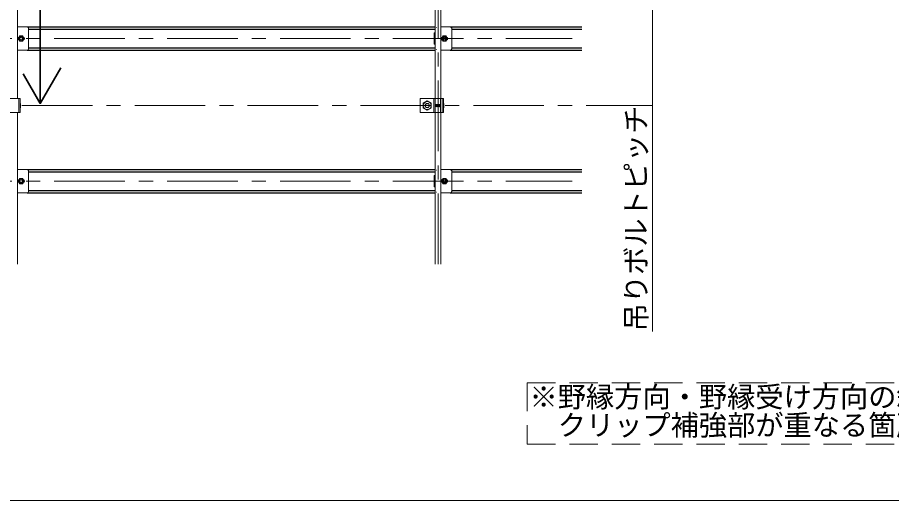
# Model space of a CAD drawing. Units: millimetres at full size, sheet at 1:30; details may follow other scales. Extents: x -5790 to 5910, y -4184 to 4114.
# Drawn here: x -3760 to -1902, y 184 to 1211 of the extents above; entities that cross this region are included whole.
import ezdxf
from ezdxf.enums import TextEntityAlignment as Align

# ---------------------------------------------------------------- set-up
doc = ezdxf.new("R2010")
doc.units = ezdxf.units.MM
doc.header["$LTSCALE"] = 30
for name, pattern in [('CHAIN1', [8, 5, -1, 1, -1]), ('DASHED1', [1.8, 1.2, -0.6]), ('DASHED2', [3, 2, -1])]:
    doc.linetypes.add(name, pattern=pattern)
for name, color, linetype, lineweight in [('4-0_中心線', 4, 'CHAIN1', 9), ('4-1_吊り材', 7, 'Continuous', 18), ('4-2_野縁受け', 3, 'Continuous', 18), ('4-3_野縁', 2, 'Continuous', 25), ('4-4_斜め部材', 6, 'Continuous', 35), ('4-5_寸法', 4, 'Continuous', 9), ('4-6_文字', 7, 'Continuous', 18), ('4-A_クリップ', 7, 'Continuous', 18), ('4-B_ビス', 7, 'Continuous', 18), ('F-2', 3, 'Continuous', 18)]:
    doc.layers.add(name, color=color, linetype=linetype, lineweight=lineweight)
doc.styles.add('ＭＳ ゴシック', font='')
doc.styles.get('ＭＳ ゴシック').set_extended_font_data('MS Gothic')

msp = doc.modelspace()

# ---------------------------------------------------------------- linework, layer by layer
at = {"layer": '4-0_中心線'}
for p, q in [((-2865.78, 686.31), (-2865.78, 3310.31)), ((-5121.78, 1165.81), (-2580.78, 1165.81)), ((-4950.79, 1023.31), (-2409.78, 1023.31)), ((-5121.78, 862.81), (-2580.78, 862.81))]:
    msp.add_line(p, q, dxfattribs=at)
at = {"layer": '4-1_吊り材'}
for p, q in [((-3757.03, 1008.31), (-3757.03, 1038.31)), ((-3754.12, 1008.31), (-3754.12, 1038.31)), ((-2880.28, 1018.4), (-2880.28, 1028.22)), ((-2871.78, 1008.31), (-2871.78, 1038.31)), ((-2860.28, 1008.31), (-2860.28, 1038.31)), ((-2857.03, 1008.31), (-2857.03, 1038.31)), ((-2854.12, 1008.31), (-2854.12, 1038.31)), ((-3803.78, 1008.31), (-3754.12, 1008.31)), ((-2903.78, 1008.31), (-2854.12, 1008.31)), ((-2897.28, 1018.4), (-2888.78, 1013.5)), ((-2888.78, 1013.5), (-2880.28, 1018.4))]:
    msp.add_line(p, q, dxfattribs=at)
at = {"layer": '4-1_吊り材', "linetype": 'DASHED2'}
msp.add_line((-2874.98, 1008.31), (-2874.98, 1038.31), dxfattribs=at)
at = {"layer": '4-1_吊り材'}
for points in [[(-3754.12, 1038.31), (-3803.78, 1038.31), (-3803.78, 1008.31)], [(-2854.12, 1038.31), (-2903.78, 1038.31), (-2903.78, 1008.31)], [(-2897.28, 1018.4), (-2897.28, 1028.22), (-2888.78, 1033.13), (-2880.28, 1028.22)]]:
    msp.add_lwpolyline(points, dxfattribs=at)
for radius in [8.5, 4.76]:
    msp.add_circle((-2888.78, 1023.31), radius, dxfattribs=at)
at = {"layer": '4-1_吊り材', "linetype": 'DASHED1'}
msp.add_circle((-2888.78, 1023.31), 4.25, dxfattribs=at)
at = {"layer": '4-2_野縁受け'}
for p, q in [((-3759.78, 1038.31), (-3759.78, 1908.31)), ((-2871.78, 1038.31), (-2871.78, 1908.31)), ((-2859.78, 1038.31), (-2859.78, 1908.31)), ((-3759.78, 686.31), (-3759.78, 1008.31)), ((-2871.78, 686.31), (-2871.78, 1008.31)), ((-2859.78, 686.31), (-2859.78, 1008.31))]:
    msp.add_line(p, q, dxfattribs=at)
at = {"layer": '4-3_野縁'}
for p, q in [((-3739.78, 1190.81), (-2871.78, 1190.81)), ((-2839.78, 1190.81), (-2559.78, 1190.81)), ((-3736.78, 1185.81), (-2871.78, 1185.81)), ((-2836.78, 1185.81), (-2559.78, 1185.81)), ((-3739.78, 1140.81), (-2871.78, 1140.81)), ((-3736.78, 1145.81), (-2871.78, 1145.81)), ((-2839.78, 1140.81), (-2559.78, 1140.81)), ((-2836.78, 1145.81), (-2559.78, 1145.81)), ((-3739.78, 887.81), (-2871.78, 887.81)), ((-3736.78, 882.81), (-2871.78, 882.81)), ((-2839.78, 887.81), (-2559.78, 887.81)), ((-2836.78, 882.81), (-2559.78, 882.81)), ((-3739.78, 837.81), (-2871.78, 837.81)), ((-3736.78, 842.81), (-2871.78, 842.81)), ((-2839.78, 837.81), (-2559.78, 837.81)), ((-2836.78, 842.81), (-2559.78, 842.81))]:
    msp.add_line(p, q, dxfattribs=at)
at = {"layer": '4-4_斜め部材'}
msp.add_line((-3711.67, 1027.8), (-3667.94, 1103.54), dxfattribs=at)
msp.add_lwpolyline([(-3711.67, 2823.31), (-3711.67, 1027.8), (-3747.92, 1090.58)], dxfattribs=at)
at = {"layer": '4-5_寸法'}
msp.add_line((-2409.78, 543.31), (-2409.78, 1923.31), dxfattribs=at)
at = {"layer": '4-6_文字', "linetype": 'DASHED2'}
for p, q in [((-2676.29, 433.86), (-986.29, 433.86)), ((-2676.29, 433.86), (-2676.29, 303.86)), ((-2676.29, 303.86), (-986.29, 303.86))]:
    msp.add_line(p, q, dxfattribs=at)
at = {"layer": '4-A_クリップ'}
for p, q in [((-3739.78, 1190.81), (-3759.78, 1190.81)), ((-2839.78, 1190.81), (-2859.78, 1190.81)), ((-3736.78, 1143.81), (-3736.78, 1187.81)), ((-3736.78, 1186.53), (-3736.78, 1145.09)), ((-2868.78, 1189.16), (-2868.46, 1189.16)), ((-2836.78, 1143.81), (-2836.78, 1187.81)), ((-2836.78, 1186.53), (-2836.78, 1145.09)), ((-2871.78, 1153.82), (-2874.08, 1153.82)), ((-3759.78, 1140.81), (-3739.78, 1140.81)), ((-2868.46, 1142.46), (-2868.78, 1142.46)), ((-2859.78, 1140.81), (-2839.78, 1140.81)), ((-3739.78, 887.81), (-3759.78, 887.81)), ((-3736.78, 840.81), (-3736.78, 884.81)), ((-3736.78, 883.53), (-3736.78, 842.09)), ((-2868.78, 886.16), (-2868.46, 886.16)), ((-2839.78, 887.81), (-2859.78, 887.81)), ((-2836.78, 840.81), (-2836.78, 884.81)), ((-2836.78, 883.53), (-2836.78, 842.09)), ((-3759.78, 837.81), (-3739.78, 837.81)), ((-2871.78, 850.82), (-2874.08, 850.82)), ((-2868.46, 839.46), (-2868.78, 839.46)), ((-2859.78, 837.81), (-2839.78, 837.81))]:
    msp.add_line(p, q, dxfattribs=at)
for points in [[(-2874.08, 1153.82), (-2874.08, 1177.82), (-2871.78, 1177.82)], [(-2874.08, 850.82), (-2874.08, 874.82), (-2871.78, 874.82)]]:
    msp.add_lwpolyline(points, dxfattribs=at)
for centre, radius, start, end in [((-3739.78, 1187.81), 3, 0, 90), ((-2839.78, 1187.81), 3, 0, 90), ((-3756.53, 1165.81), 3.25, 94.04304, 265.95748), ((-3748.03, 1165.81), 3.25, 274.042, 85.95748), ((-2856.53, 1165.81), 3.25, 94.04304, 265.95748), ((-2848.03, 1165.81), 3.25, 274.042, 85.95748), ((-3739.78, 1143.81), 3, 270, 0), ((-2839.78, 1143.81), 3, 270, 0), ((-3739.78, 884.81), 3, 0, 90), ((-2839.78, 884.81), 3, 0, 90), ((-3756.53, 862.81), 3.25, 94.04304, 265.95748), ((-3748.03, 862.81), 3.25, 274.042, 85.95748), ((-2856.53, 862.81), 3.25, 94.04304, 265.95748), ((-2848.03, 862.81), 3.25, 274.042, 85.95748), ((-3739.78, 840.81), 3, 270, 0), ((-2839.78, 840.81), 3, 270, 0)]:
    msp.add_arc(centre, radius, start, end, dxfattribs=at)
at = {"layer": '4-B_ビス'}
for p, q in [((-3753.53, 1019.83), (-3753.53, 1026.76)), ((-2871.78, 1025.55), (-2871.72, 1025.49)), ((-2871.72, 1025.49), (-2871.41, 1021.11)), ((-2871.41, 1025.49), (-2871.09, 1021.11)), ((-2870.78, 1025.49), (-2870.47, 1021.11)), ((-2870.78, 1025.49), (-2870.47, 1025.49)), ((-2870.47, 1025.49), (-2870.16, 1025.8)), ((-2870.47, 1025.49), (-2870.16, 1021.11)), ((-2870.16, 1025.8), (-2869.84, 1025.49)), ((-2869.84, 1025.49), (-2869.53, 1021.11)), ((-2869.53, 1025.49), (-2869.22, 1021.11)), ((-2868.91, 1025.49), (-2868.59, 1021.11)), ((-2868.59, 1025.49), (-2868.28, 1021.11)), ((-2867.97, 1025.49), (-2867.66, 1021.11)), ((-2867.66, 1025.49), (-2867.34, 1021.11)), ((-2867.03, 1025.49), (-2866.72, 1021.11)), ((-2866.72, 1025.49), (-2866.41, 1021.11)), ((-2866.09, 1025.49), (-2865.78, 1021.11)), ((-2865.78, 1025.49), (-2865.47, 1021.11)), ((-2865.16, 1025.49), (-2864.84, 1021.11)), ((-2864.84, 1025.49), (-2864.53, 1021.11)), ((-2864.22, 1025.49), (-2863.91, 1021.11)), ((-2864.22, 1025.49), (-2863.91, 1025.49)), ((-2863.91, 1025.49), (-2863.59, 1025.8)), ((-2863.91, 1025.49), (-2863.59, 1021.11)), ((-2863.59, 1025.8), (-2863.28, 1025.49)), ((-2863.28, 1025.49), (-2862.97, 1021.11)), ((-2862.97, 1025.49), (-2862.66, 1021.11)), ((-2862.34, 1025.49), (-2862.03, 1021.11)), ((-2862.03, 1025.49), (-2861.72, 1021.11)), ((-2861.41, 1025.49), (-2861.09, 1021.11)), ((-2861.09, 1025.49), (-2860.78, 1021.11)), ((-2860.47, 1025.49), (-2860.28, 1025.49)), ((-2860.47, 1025.49), (-2860.28, 1022.88)), ((-2853.53, 1019.83), (-2853.53, 1026.76)), ((-2871.78, 1020.86), (-2871.72, 1020.8)), ((-2871.72, 1020.8), (-2871.41, 1021.11)), ((-2870.47, 1021.11), (-2870.16, 1021.11)), ((-2863.91, 1021.11), (-2863.59, 1021.11)), ((-2860.47, 1020.8), (-2860.28, 1020.99))]:
    msp.add_line(p, q, dxfattribs=at)
for points in [[(-3755.46, 1160.31), (-3758.63, 1165.81), (-3755.46, 1171.31), (-3749.11, 1171.31), (-3745.93, 1165.81), (-3749.11, 1160.31)], [(-2855.46, 1160.31), (-2858.63, 1165.81), (-2855.46, 1171.31), (-2849.11, 1171.31), (-2845.93, 1165.81), (-2849.11, 1160.31)], [(-3755.46, 857.31), (-3758.63, 862.81), (-3755.46, 868.31), (-3749.11, 868.31), (-3745.93, 862.81), (-3749.11, 857.31)], [(-2855.46, 857.31), (-2858.63, 862.81), (-2855.46, 868.31), (-2849.11, 868.31), (-2845.93, 862.81), (-2849.11, 857.31)]]:
    msp.add_lwpolyline(points, close=True, dxfattribs=at)
for points in [[(-2871.72, 1025.49), (-2871.41, 1025.49), (-2871.09, 1025.8), (-2870.78, 1025.49)], [(-2869.84, 1025.49), (-2869.53, 1025.49), (-2869.22, 1025.8), (-2868.91, 1025.49)], [(-2868.91, 1025.49), (-2868.59, 1025.49), (-2868.28, 1025.8), (-2867.97, 1025.49)], [(-2867.97, 1025.49), (-2867.66, 1025.49), (-2867.34, 1025.8), (-2867.03, 1025.49)], [(-2867.03, 1025.49), (-2866.72, 1025.49), (-2866.41, 1025.8), (-2866.09, 1025.49)], [(-2866.09, 1025.49), (-2865.78, 1025.49), (-2865.47, 1025.8), (-2865.16, 1025.49)], [(-2865.16, 1025.49), (-2864.84, 1025.49), (-2864.53, 1025.8), (-2864.22, 1025.49)], [(-2863.28, 1025.49), (-2862.97, 1025.49), (-2862.66, 1025.8), (-2862.34, 1025.49)], [(-2862.34, 1025.49), (-2862.03, 1025.49), (-2861.72, 1025.8), (-2861.41, 1025.49)], [(-2861.41, 1025.49), (-2861.09, 1025.49), (-2860.78, 1025.8), (-2860.47, 1025.49)], [(-2871.41, 1021.11), (-2871.09, 1021.11), (-2870.78, 1020.8), (-2870.47, 1021.11)], [(-2870.16, 1021.11), (-2869.84, 1020.8), (-2869.53, 1021.11)], [(-2869.53, 1021.11), (-2869.22, 1021.11), (-2868.91, 1020.8), (-2868.59, 1021.11)], [(-2868.59, 1021.11), (-2868.28, 1021.11), (-2867.97, 1020.8), (-2867.66, 1021.11)], [(-2867.66, 1021.11), (-2867.34, 1021.11), (-2867.03, 1020.8), (-2866.72, 1021.11)], [(-2866.72, 1021.11), (-2866.41, 1021.11), (-2866.09, 1020.8), (-2865.78, 1021.11)], [(-2865.78, 1021.11), (-2865.47, 1021.11), (-2865.16, 1020.8), (-2864.84, 1021.11)], [(-2864.84, 1021.11), (-2864.53, 1021.11), (-2864.22, 1020.8), (-2863.91, 1021.11)], [(-2863.59, 1021.11), (-2863.28, 1020.8), (-2862.97, 1021.11)], [(-2862.97, 1021.11), (-2862.66, 1021.11), (-2862.34, 1020.8), (-2862.03, 1021.11)], [(-2862.03, 1021.11), (-2861.72, 1021.11), (-2861.41, 1020.8), (-2861.09, 1021.11)], [(-2861.09, 1021.11), (-2860.78, 1021.11), (-2860.47, 1020.8)]]:
    msp.add_lwpolyline(points, dxfattribs=at)
for centre, radius in [((-3752.28, 1165.81), 5.24), ((-2852.28, 1165.81), 5.24), ((-3752.28, 1165.81), 3.5), ((-2852.28, 1165.81), 3.5), ((-3752.28, 862.81), 5.24), ((-3752.28, 862.81), 3.5), ((-2852.28, 862.81), 5.24), ((-2852.28, 862.81), 3.5)]:
    msp.add_circle(centre, radius, dxfattribs=at)
at = {"layer": '4-B_ビス', "linetype": 'DASHED1'}
for centre in [(-3752.28, 1165.81), (-2852.28, 1165.81), (-3752.28, 862.81), (-2852.28, 862.81)]:
    msp.add_circle(centre, 2.75, dxfattribs=at)
at = {"layer": '4-B_ビス'}
for centre, radius, start, end in [((-3754.87, 1026.76), 1.33, 303.93712, 56.06288), ((-3757.87, 1023.3), 4.33, 329.77861, 30.22139), ((-2854.87, 1026.76), 1.33, 303.93712, 56.06288), ((-2857.87, 1023.3), 4.33, 329.77861, 30.22139), ((-3754.87, 1019.83), 1.33, 303.93712, 56.06288), ((-2854.87, 1019.83), 1.33, 303.93712, 56.06288)]:
    msp.add_arc(centre, radius, start, end, dxfattribs=at)
at = {"layer": 'F-2'}
msp.add_line((-5790.28, 183.86), (2082.69, 183.86), dxfattribs=at)

# ---------------------------------------------------------------- texts
at = {"layer": '4-5_寸法', "style": 'ＭＳ ゴシック'}
msp.add_text('吊りボルトピッチ', height=43.99, rotation=90, dxfattribs=at).set_placement((-2409.78, 543.31), align=Align.BOTTOM_LEFT)
at = {"layer": '4-6_文字', "color": 4, "style": 'ＭＳ ゴシック'}
for s, p in [('※野縁方向・野縁受け方向の斜め部材が近接する場合', (-2671.29, 368.86)), ('\u3000クリップ補強部が重なる箇所については、省略が可能です。', (-2671.29, 308.86))]:
    msp.add_text(s, height=43.99, dxfattribs=at).set_placement(p, align=Align.BOTTOM_LEFT)

doc.saveas('drawing.dxf')
